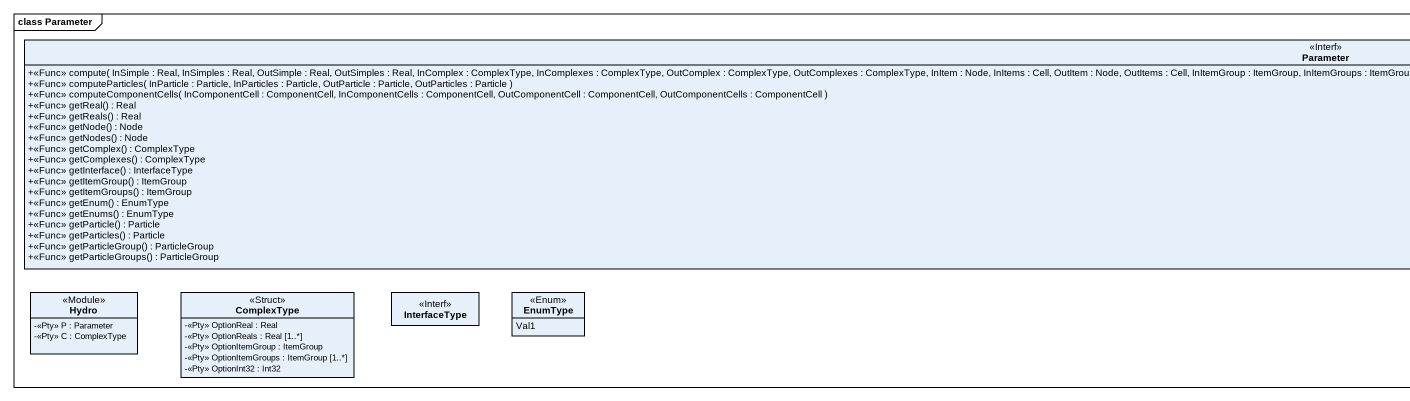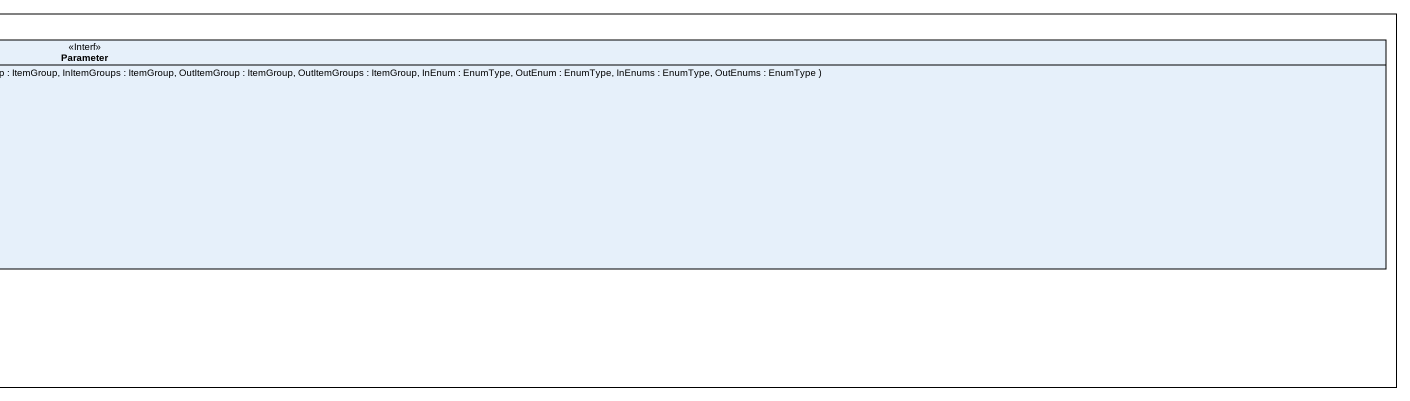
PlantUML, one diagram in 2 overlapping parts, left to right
@startuml
mainframe class Parameter
hide circle
hide empty members
skinparam classAttributeIconSize 0
interface Parameter <<Interf>> {
  +<<Func>> compute( InSimple : Real, InSimples : Real, OutSimple : Real, OutSimples : Real, InComplex : ComplexType, InComplexes : ComplexType, OutComplex : ComplexType, OutComplexes : ComplexType, InItem : Node, InItems : Cell, OutItem : Node, OutItems : Cell, InItemGroup : ItemGroup, InItemGroups : ItemGroup, OutItemGroup : ItemGroup, OutItemGroups : ItemGroup, InEnum : EnumType, OutEnum : EnumType, InEnums : EnumType, OutEnums : EnumType )
  +<<Func>> computeParticles( InParticle : Particle, InParticles : Particle, OutParticle : Particle, OutParticles : Particle )
  +<<Func>> computeComponentCells( InComponentCell : ComponentCell, InComponentCells : ComponentCell, OutComponentCell : ComponentCell, OutComponentCells : ComponentCell )
  +<<Func>> getReal() : Real
  +<<Func>> getReals() : Real
  +<<Func>> getNode() : Node
  +<<Func>> getNodes() : Node
  +<<Func>> getComplex() : ComplexType
  +<<Func>> getComplexes() : ComplexType
  +<<Func>> getInterface() : InterfaceType
  +<<Func>> getItemGroup() : ItemGroup
  +<<Func>> getItemGroups() : ItemGroup
  +<<Func>> getEnum() : EnumType
  +<<Func>> getEnums() : EnumType
  +<<Func>> getParticle() : Particle
  +<<Func>> getParticles() : Particle
  +<<Func>> getParticleGroup() : ParticleGroup
  +<<Func>> getParticleGroups() : ParticleGroup
}
class Hydro <<Module>> {
  -<<Pty>> P : Parameter
  -<<Pty>> C : ComplexType
}
class ComplexType <<Struct>> {
  -<<Pty>> OptionReal : Real
  -<<Pty>> OptionReals : Real [1..*]
  -<<Pty>> OptionItemGroup : ItemGroup
  -<<Pty>> OptionItemGroups : ItemGroup [1..*]
  -<<Pty>> OptionInt32 : Int32
}
interface InterfaceType <<Interf>>
enum EnumType <<Enum>> {
  Val1
}
@enduml
